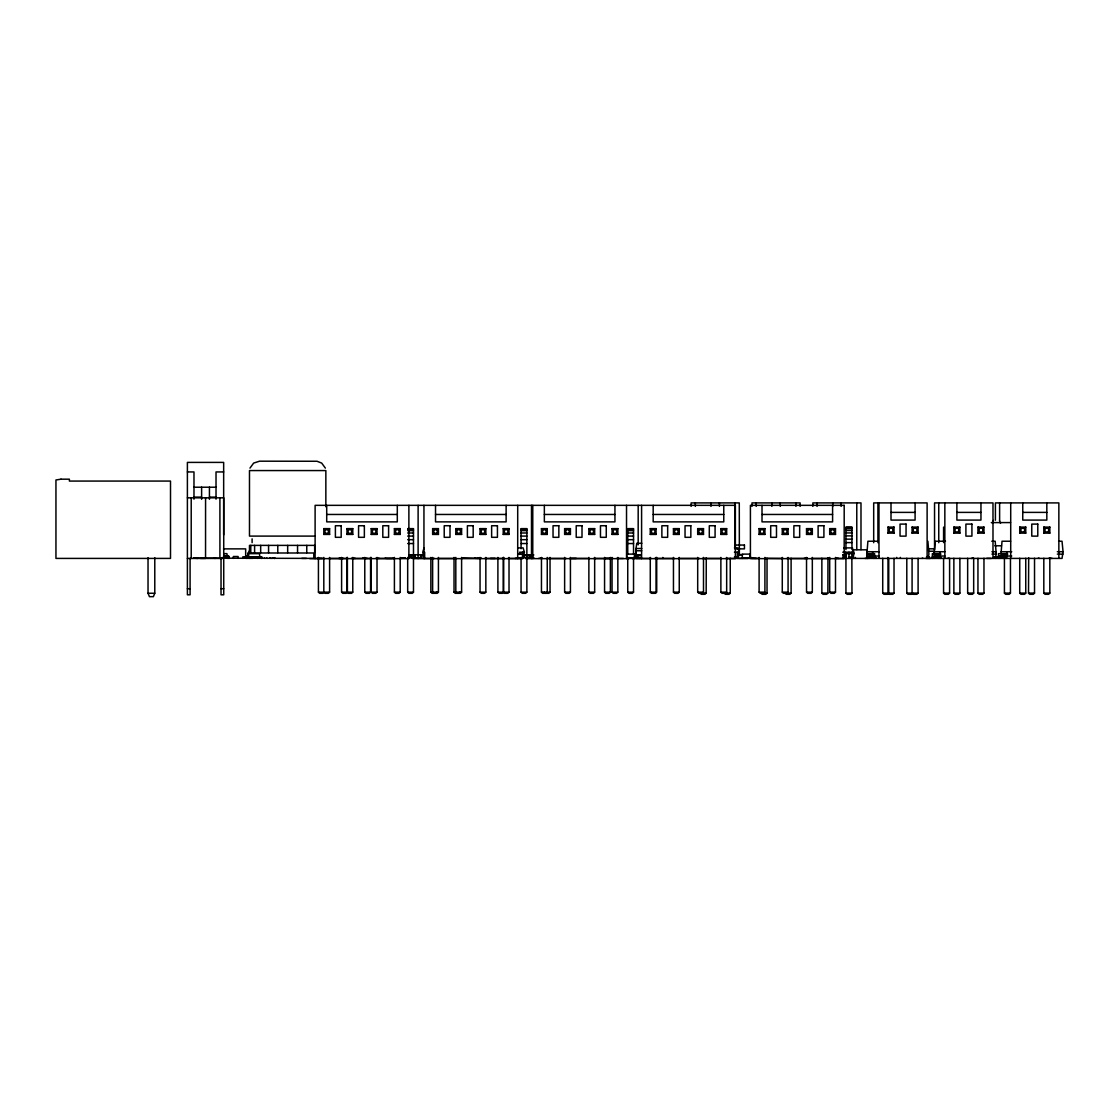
<?xml version="1.0" encoding="UTF-8"?>
<svg xmlns="http://www.w3.org/2000/svg" width="1119" height="1119" viewBox="0 0 1119 1119"><rect width="100%" height="100%" fill="white"/><g stroke="black" fill="none" stroke-linecap="round" stroke-linejoin="round"><path stroke-width="1.5" d="M249.005 552.157L249.019 551.891A2.392 2.392 0 0 1 250.194 550.142M867.896 558.409L866.875 554.115L867.896 541.232L878.191 541.232M941.009 554.115L934.183 554.115L935.204 541.232L945.485 541.232M1007.827 554.115L1001.001 554.115L1002.023 541.232L1010.597 541.232M992.483 523.37L993.462 520.433M636.767 558.213L635.76 550.758L636.767 543.288L641.816 543.288M927.903 558.409L928.924 554.115L927.903 541.232M995.197 558.409L996.232 554.115L995.197 541.232L991.77 541.232M1058.602 541.232L1062.029 541.232L1063.05 551.723L1062.029 558.409L835.166 558.409M737.911 558.409L739.197 553.639M852.454 558.409L853.755 553.639L852.454 547.904L843.81 547.904M252.111 542.645L252.111 538.84M424.031 547.904L422.744 552.213L424.031 558.409L434.41 558.409M249.971 468.106L253.635 463.098L259.538 461.182L317.055 461.266L321.699 463.098L325.363 468.106M154.786 557.724L154.786 593.252L153.373 596.665L149.456 596.665L148.03 593.252L148.03 557.724M323.811 534.42L324.972 533.259L328.44 533.259L329.601 534.42L323.811 534.42L323.811 528.63L329.601 528.63L329.601 534.42M328.44 533.259L328.44 529.777L329.601 528.63M346.974 534.42L348.135 533.259L348.135 529.777L346.974 528.63L352.779 528.63L352.779 534.42L346.974 534.42L346.974 528.63M348.135 529.777L351.618 529.777L352.779 528.63M371.228 534.42L372.389 533.259L372.389 529.777L371.228 528.63L377.019 528.63L377.019 534.42L371.228 534.42L371.228 528.63M372.389 529.777L375.858 529.777L377.019 528.63M324.216 592.147L323.069 593.308L319.586 593.308L318.425 592.147L318.425 557.43M329.601 557.43L329.601 592.147L328.44 593.308L324.972 593.308L323.811 592.147L323.811 557.43M394.406 534.42L395.553 533.259L395.553 529.777L394.406 528.63L400.196 528.63L400.196 534.42L394.406 534.42L394.406 528.63M395.553 529.777L399.035 529.777L400.196 528.63M352.779 557.43L352.779 592.147L351.618 593.308L348.135 593.308L346.974 592.147L346.974 557.43M370.571 557.43L370.571 592.147L369.41 593.308L365.941 593.308L364.78 592.147L364.78 557.43M432.633 534.42L433.794 533.259L437.263 533.259L438.424 534.42L432.633 534.42L432.633 528.63L438.424 528.63L438.424 534.42M437.263 533.259L437.263 529.777L438.424 528.63M377.019 557.43L377.019 592.147L375.858 593.308L372.389 593.308L371.228 592.147L371.228 557.43M455.811 534.42L456.958 533.259L456.958 529.777L455.811 528.63L461.601 528.63L461.601 534.42L455.811 534.42L455.811 528.63M456.958 529.777L460.441 529.777L461.601 528.63M400.196 557.43L400.196 592.147L399.035 593.308L395.553 593.308L394.406 592.147L394.406 557.43M407.68 528.63L413.484 528.63L413.484 592.147L412.324 593.308L408.841 593.308L407.68 592.147L407.68 557.43M480.051 534.42L481.212 533.259L481.212 529.777L480.051 528.63L485.842 528.63L485.842 534.42L480.051 534.42L480.051 528.63M481.212 529.777L484.681 529.777L485.842 528.63M435.487 593.308L436.648 592.147M438.424 557.43L438.424 592.147L437.263 593.308L432.018 593.308L430.857 592.147L430.857 557.43M503.228 534.42L504.389 533.259L504.389 529.777L503.228 528.63L509.019 528.63L509.019 534.42L503.228 534.42L503.228 528.63M504.389 529.777L507.858 529.777L509.019 528.63M458.664 593.308L459.825 592.147M461.601 557.43L461.601 592.147L460.441 593.308L455.195 593.308L454.034 592.147L454.034 557.43M541.456 534.42L542.617 533.259L546.086 533.259L547.247 534.42L541.456 534.42L541.456 528.63L547.247 528.63L547.247 534.42M546.086 533.259L546.086 529.777L547.247 528.63M485.842 557.43L485.842 592.147L484.681 593.308L481.212 593.308L480.051 592.147L480.051 557.43M564.633 534.42L565.794 533.259L565.794 529.777L564.633 528.63L570.424 528.63L570.424 534.42L564.633 534.42L564.633 528.63M565.794 529.777L569.263 529.777L570.424 528.63M509.019 557.43L509.019 592.147L507.858 593.308L504.389 593.308L503.228 592.147L503.228 557.43M521.062 548.744L521.062 528.63L526.867 528.63L526.867 592.147L525.706 593.308L522.223 593.308L521.062 592.147L521.062 557.43M588.874 534.42L590.035 533.259L590.035 529.777L588.874 528.63L594.665 528.63L594.665 534.42L588.874 534.42L588.874 528.63M590.035 529.777L593.518 529.777L594.665 528.63M546.086 593.308L547.247 592.147L547.247 557.43M550.03 557.43L550.03 592.147L548.883 593.308L542.617 593.308L541.456 592.147L541.456 557.43M612.051 534.42L613.212 533.259L613.212 529.777L612.051 528.63L617.842 528.63L617.842 534.42L612.051 534.42L612.051 528.63M613.212 529.777L616.681 529.777L617.842 528.63M570.424 557.43L570.424 592.147L569.263 593.308L565.794 593.308L564.633 592.147L564.633 557.43M650.279 534.42L651.44 533.259L654.923 533.259L656.07 534.42L650.279 534.42L650.279 528.63L656.07 528.63L656.07 534.42M654.923 533.259L654.923 529.777L656.07 528.63M594.665 557.43L594.665 592.147L593.518 593.308L590.035 593.308L588.874 592.147L588.874 557.43M610.373 557.43L610.373 592.147L609.212 593.308L605.729 593.308L604.568 592.147L604.568 557.43M673.456 534.42L674.617 533.259L674.617 529.777L673.456 528.63L679.247 528.63L679.247 534.42L673.456 534.42L673.456 528.63M674.617 529.777L678.086 529.777L679.247 528.63M617.842 557.43L617.842 592.147L616.681 593.308L613.212 593.308L612.051 592.147L612.051 557.43M633.536 557.43L633.536 592.147L632.375 593.308L628.906 593.308L627.745 592.147L627.745 557.43M697.697 534.42L698.857 533.259L698.857 529.777L697.697 528.63L703.501 528.63L703.501 534.42L697.697 534.42L697.697 528.63M698.857 529.777L702.34 529.777L703.501 528.63M654.923 593.308L656.07 592.147L656.07 557.43M720.874 534.42L722.035 533.259L722.035 529.777L720.874 528.63L726.665 528.63L726.665 534.42L720.874 534.42L720.874 528.63M722.035 529.777L725.518 529.777L726.665 528.63M679.247 557.43L679.247 592.147L678.086 593.308L674.617 593.308L673.456 592.147L673.456 557.43M759.102 534.42L760.263 533.259L763.745 533.259L764.906 534.42L759.102 534.42L759.102 528.63L764.906 528.63L764.906 534.42M763.745 533.259L763.745 529.777L764.906 528.63M703.501 557.43L703.501 592.147L702.34 593.308L698.857 593.308L697.697 592.147L697.697 557.43M706.173 593.098L704.97 594.301L701.361 594.301L700.158 593.098L706.173 593.098L706.271 557.808M782.279 534.42L783.44 533.259L783.44 529.777L782.279 528.63L788.07 528.63L788.07 534.42L782.279 534.42L782.279 528.63M783.44 529.777L786.923 529.777L788.07 528.63M726.665 557.43L726.665 592.147L725.518 593.308L722.035 593.308L720.874 592.147L720.874 557.43M730.245 593.098L729.042 594.301L725.434 594.301L724.231 593.098L730.245 593.098L730.245 558.269M806.533 534.42L807.694 533.259L807.694 529.777L806.533 528.63L812.324 528.63L812.324 534.42L806.533 534.42L806.533 528.63M807.694 529.777L811.163 529.777L812.324 528.63M764.906 557.43L764.906 592.147L763.745 593.308L760.263 593.308L759.102 592.147L759.102 557.43M767.033 593.098L765.83 594.301L762.207 594.301L761.004 593.098L767.033 593.098L767.033 558.269M829.697 534.42L830.857 533.259L830.857 529.777L829.697 528.63L835.501 528.63L835.501 534.42L829.697 534.42L829.697 528.63M830.857 529.777L834.34 529.777L835.501 528.63M788.07 557.43L788.07 592.147L786.923 593.308L783.44 593.308L782.279 592.147L782.279 557.43M791.105 593.098L789.902 594.301L786.293 594.301L785.09 593.098L791.105 593.098L791.105 558.269M812.324 557.43L812.324 592.147L811.163 593.308L807.694 593.308L806.533 592.147L806.533 557.43M827.962 557.766L827.878 593.098L826.675 594.301L823.066 594.301L821.864 593.098L821.864 558.269M887.996 533.12L889.199 531.917L889.199 528.308L887.996 527.105L894.025 527.105L894.025 533.12L887.996 533.12L887.996 527.105M894.025 533.12L892.822 531.917L892.822 528.308L894.025 527.105M835.501 557.43L835.501 592.147L834.34 593.308L830.857 593.308L829.697 592.147L829.697 557.43M851.839 552.213L851.965 593.098L850.762 594.301L847.139 594.301L845.936 593.098L845.936 558.269M912.083 533.12L913.286 531.917L913.286 528.308L912.083 527.105L918.098 527.105L918.098 533.12L912.083 533.12L912.083 527.105M918.098 533.12L916.895 531.917L916.895 528.308L918.098 527.105M953.864 533.12L955.066 531.917L955.066 528.308L953.864 527.105L959.892 527.105L959.892 533.12L953.864 533.12L953.864 527.105M959.892 533.12L958.689 531.917L958.689 528.308L959.892 527.105M894.025 558.269L894.025 593.098L892.822 594.301L889.199 594.301L887.996 593.098L887.996 558.269M912.81 593.098L911.607 594.301L907.999 594.301L906.796 593.098L906.796 558.269M977.95 533.12L979.153 531.917L979.153 528.308L977.95 527.105L983.965 527.105L983.965 533.12L977.95 533.12L977.95 527.105M983.965 533.12L982.762 531.917L982.762 528.308L983.965 527.105M918.098 558.269L918.098 593.098L916.895 594.301L913.286 594.301L912.083 593.098L912.083 558.269M949.597 558.269L949.597 593.098L948.394 594.301L944.786 594.301L943.583 593.098L943.583 558.269M959.892 558.269L959.892 593.098L958.689 594.301L955.066 594.301L953.864 593.098L953.864 558.269M1019.731 533.12L1020.948 531.917L1020.948 528.308L1019.731 527.105L1025.759 527.105L1025.759 533.12L1019.731 533.12L1019.731 527.105M1025.759 533.12L1024.556 531.917L1024.556 528.308L1025.759 527.105M973.67 558.269L973.67 593.098L972.467 594.301L968.858 594.301L967.655 593.098L967.655 558.269M983.965 558.269L983.965 593.098L982.762 594.301L979.153 594.301L977.95 593.098L977.95 558.269M1043.817 533.12L1045.02 531.917L1045.02 528.308L1043.817 527.105L1049.832 527.105L1049.832 533.12L1043.817 533.12L1043.817 527.105M1049.832 533.12L1048.629 531.917L1048.629 528.308L1049.832 527.105M1010.457 558.269L1010.457 593.098L1009.254 594.301L1005.631 594.301L1004.428 593.098L1004.428 558.269M1025.759 558.269L1025.759 593.098L1024.556 594.301L1020.948 594.301L1019.731 593.098L1019.731 558.269M1034.529 558.269L1034.529 593.098L1033.327 594.301L1029.718 594.301L1028.515 593.098L1028.683 557.78M1049.832 558.269L1049.832 593.098L1048.629 594.301L1045.02 594.301L1043.817 593.098L1043.817 558.269M187.391 471.938L193.979 471.938L193.979 499.186M223.66 471.938L216.023 471.938L216.023 499.186M193.979 487.213L216.023 487.213M193.979 497.116L201.616 497.116M209.435 497.116L216.023 497.116M187.391 497.829L223.73 497.829L223.73 594.804L221.03 594.804L221.03 558.437M891.004 512.39L915.09 512.39M956.885 512.39L980.957 512.39M1022.752 512.39L1046.824 512.39M326.706 514.46L397.301 514.46M435.529 514.46L506.124 514.46M544.352 514.46L614.946 514.46M653.174 514.46L723.769 514.46M762.011 514.46L832.592 514.46M991.322 522.587L1010.555 522.587M845.936 527.483L851.965 527.483M889.199 528.308L892.822 528.308M913.286 528.308L916.895 528.308M955.066 528.308L958.689 528.308M979.153 528.308L982.762 528.308M1020.948 528.308L1024.556 528.308M1045.02 528.308L1048.629 528.308M845.936 528.63L851.965 528.63M407.68 529.133L413.484 529.133M521.062 529.133L526.867 529.133M627.745 529.133L633.536 529.133M323.811 528.63L324.972 529.777L328.44 529.777M432.633 528.63L433.794 529.777L437.263 529.777M541.456 528.63L542.617 529.777L546.086 529.777M650.279 528.63L651.44 529.777L654.923 529.777M759.102 528.63L760.263 529.777L763.745 529.777M407.68 530.63L413.484 530.63M521.062 530.63L526.867 530.63M627.745 530.63L633.536 530.63M845.936 530.476L851.965 530.476M889.199 531.917L892.822 531.917M913.286 531.917L916.895 531.917M955.066 531.917L958.689 531.917M979.153 531.917L982.762 531.917M1020.948 531.917L1024.556 531.917M1045.02 531.917L1048.629 531.917M407.68 532.994L413.484 532.994M521.062 532.994L526.867 532.994M627.745 532.994L633.536 532.994M845.936 532.938L851.965 532.938M348.135 533.259L351.618 533.259L352.779 534.42M372.389 533.259L375.858 533.259L377.019 534.42M395.553 533.259L399.035 533.259L400.196 534.42M456.958 533.259L460.441 533.259L461.601 534.42M481.212 533.259L484.681 533.259L485.842 534.42M504.389 533.259L507.858 533.259L509.019 534.42M565.794 533.259L569.263 533.259L570.424 534.42M590.035 533.259L593.518 533.259L594.665 534.42M613.212 533.259L616.681 533.259L617.842 534.42M674.617 533.259L678.086 533.259L679.247 534.42M698.857 533.259L702.34 533.259L703.501 534.42M722.035 533.259L725.518 533.259L726.665 534.42M783.44 533.259L786.923 533.259L788.07 534.42M807.694 533.259L811.163 533.259L812.324 534.42M830.857 533.259L834.34 533.259L835.501 534.42M845.936 535.875L851.965 535.875M314.663 536.099L249.481 536.099L249.481 470.567L325.853 470.567L325.853 506.781M407.68 536.085L413.484 536.085M521.062 536.085L526.867 536.085M627.745 536.085L633.536 536.085M845.936 539.148L851.965 539.148M407.68 539.68L413.484 539.68M521.062 539.68L526.867 539.68M627.745 539.68L633.536 539.68M845.936 542.603L851.965 542.603M407.68 543.54L413.484 543.54M521.062 543.54L526.867 543.54M627.745 543.54L633.536 543.54M994.833 545.778L1001.463 545.778M518.027 547.904L523.119 547.904L524.405 552.213L523.119 558.409L507.844 558.409M734.442 547.904L737.911 547.904L739.197 552.213L734.428 552.213M635.76 548.52L641.733 548.52M929.176 548.814L934.113 548.814M223.506 548.869L245.662 548.869L245.69 558.409M867.085 549.821L853.517 549.821L853.517 558.409M635.76 550.758L641.733 550.758M928.882 551.247L933.945 551.247L933.945 554.115M866.875 551.723L879.282 551.723M934.183 551.723L944.912 551.723M991.938 551.723L996.232 551.723M1001.001 551.723L1011.744 551.723M1057.329 551.723L1063.05 551.723M524.405 552.213L519.636 552.213L519.636 554.437M842.775 552.213L853.755 552.213M223.912 553.653L226.933 553.653L227.367 556.744M845.013 553.639L853.755 553.639M940.002 553.653L932.365 553.653L932.365 558.409M518.153 554.115L522.741 554.115L522.741 558.409M866.875 554.115L873.701 554.115M991.938 554.115L996.232 554.115M1057.329 554.115L1063.05 554.115M738.078 554.59L742.862 554.59M533.623 554.8L530.168 554.8L530.168 557.724L533.623 557.724M641.257 554.8L637.802 554.8L637.802 557.724L641.257 557.724M738.064 554.8L742.47 554.8M842.817 554.8L846.272 554.8L846.272 557.724L842.775 558.409M409.414 555.122L414.841 555.122M524.251 555.122L529.441 555.122M530.168 555.122L533.623 555.122M637.802 555.122L641.257 555.122M842.817 555.122L846.272 555.122M224.052 555.835L228.626 555.835L228.752 558.409M874.275 556.031L879.282 556.031M939.904 556.031L944.912 556.031M1006.722 556.031L1011.744 556.031M868.959 556.115L873.533 556.115M934.113 556.115L938.687 556.115M939.233 556.311L940.002 556.311M999.98 556.115L1004.554 556.115M1005.338 556.311L1006.107 556.311M223.45 556.437L226.122 556.744M866.973 556.437L867.798 556.437M226.388 556.633L229.283 556.744L229.283 558.409M866.973 556.744L871.897 556.744M932.365 556.744L937.288 556.744M939.233 556.744L940.002 556.744M994.064 556.73L1003.393 556.744M1005.338 556.744L1006.107 556.744M247.747 556.828L242.851 556.828L242.851 558.409M734.428 556.982L737.295 556.982M842.775 556.982L845.642 556.982M848.985 556.982L851.839 556.982M926.532 556.786L929.399 556.786L929.399 558.409M227.367 557.234L228.752 557.234M866.973 557.234L870.022 557.234M932.365 557.234L935.414 557.234M998.47 557.234L1001.519 557.234M409.414 557.402L414.841 557.402M524.251 557.402L529.441 557.402M530.168 557.402L533.623 557.402M637.802 557.402L641.257 557.402M842.817 557.402L846.272 557.402M400.742 557.933L405.33 557.933L400.742 558.409M522.741 557.933L515.104 558.409M626.794 557.933L634.431 557.933M742.303 557.933L749.94 557.933M866.973 557.933L874.61 557.933M932.365 557.933L940.002 557.933M998.47 557.933L1006.107 557.933M213.785 558.129L214.638 558.409M214.974 558.129L215.841 558.409M219.758 558.129L220.611 558.409M222.373 558.129L221.52 558.409M245.69 558.129L251.467 558.409M258.447 558.129L257.594 558.409M264.182 558.129L265.035 558.409M266.56 558.129L267.427 558.409M272.77 558.129L271.917 558.409M275.162 558.129L274.295 558.409M352.219 558.129L355.282 558.409M362.626 558.129L367.214 558.409M376.082 558.129L379.285 558.409M385.132 558.129L385.999 558.409M393.734 558.129L392.867 558.409M474.876 558.129L475.729 558.409M481.282 558.129L476.708 558.409M751.632 558.129L756.22 558.409M807.191 558.129L804.141 558.409M835.641 558.129L838.691 558.409M873.533 558.129L864.987 558.409M922.825 558.129L921.958 558.409M934.113 558.129L938.687 558.129M940.002 558.129L940.869 558.409M948.59 558.129L947.737 558.409M999.98 558.129L1004.554 558.129M1038.334 558.129L1039.467 558.409M1049.09 558.129L1052.14 558.409M323.685 558.409L193.335 558.129L197.909 558.409M328.93 558.409L347.771 558.409M351.1 558.409L371.76 558.409M376.082 558.409L394.252 558.409M437.879 558.409L455.517 558.409M481.282 558.409L461.881 557.808M484.583 558.409L504.445 558.409M538.589 558.409L542.072 557.808M547.247 558.409L566.27 558.409M569.725 558.409L588.762 558.409M593.671 558.409L612.974 558.409M616.429 558.409L623.353 558.409M651.37 558.409L636.096 558.409L636.096 549.821M654.643 558.409L674.449 558.409M678.38 558.409L699.403 558.409M702.508 558.409L721.014 558.409M725.797 558.409L749.94 558.409L749.94 554.115L742.303 554.115L742.303 558.409M759.675 558.283L751.604 558.409L751.604 557.458M765.732 558.283L783.272 558.409M786.727 558.409L807.68 558.409M811.751 558.409L829.976 558.409M187.391 558.437L223.73 558.437M309.739 558.633L408.883 558.633L408.883 505.34M412.897 558.633L522.223 558.633M525.706 558.633L628.906 558.633M632.375 558.633L735.365 558.633L735.365 505.34L315.11 505.34L315.11 558.633M187.391 588.72L190.09 588.72M221.03 588.72L223.73 588.72M318.425 592.147L329.601 592.147M341.603 557.43L341.603 592.147L352.779 592.147M364.78 592.147L370.571 592.147M371.228 592.147L377.019 592.147M394.406 592.147L400.196 592.147M407.68 592.147L413.484 592.147M430.857 592.147L438.424 592.147M454.034 592.147L461.601 592.147M480.051 592.147L485.842 592.147M497.899 557.43L497.899 592.147L509.019 592.147M521.062 592.147L526.867 592.147M541.456 592.147L550.03 592.147M564.633 592.147L570.424 592.147M588.874 592.147L594.665 592.147M604.568 592.147L610.373 592.147M612.051 592.147L617.842 592.147M627.745 592.147L633.536 592.147M650.279 557.43L650.279 592.147L656.07 592.147M673.456 592.147L679.247 592.147M697.697 592.147L703.501 592.147M720.874 592.147L726.665 592.147M759.102 592.147L764.906 592.147M782.279 592.147L788.07 592.147M806.533 592.147L812.324 592.147M829.697 592.147L835.501 592.147M821.864 593.098L827.878 593.098M845.936 593.098L851.965 593.098M882.723 558.269L882.723 593.098L894.025 593.098M906.796 593.098L918.098 593.098M943.583 593.098L949.597 593.098M953.864 593.098L959.892 593.098M967.655 593.098L973.67 593.098M977.95 593.098L983.965 593.098M1004.428 593.098L1010.457 593.098M1019.731 593.098L1025.759 593.098M1028.515 593.098L1034.529 593.098M1043.817 593.098L1049.832 593.098M148.03 593.252L154.786 593.252M999.491 520.419L1000.512 523.37M882.723 593.098L883.926 594.301L887.535 594.301L888.738 593.098L888.738 558.269M650.922 592.147L652.083 593.308M650.279 592.147L651.44 593.308L655.552 593.308L656.713 592.147L656.713 557.43M544.24 592.147L545.401 593.308M497.899 592.147L499.06 593.308L502.529 593.308L503.69 592.147L503.69 557.43M456.958 593.308L455.811 592.147L455.811 557.43M433.794 593.308L432.633 592.147L432.633 557.43M341.603 592.147L342.764 593.308L346.233 593.308L347.394 592.147L347.394 557.43M934.113 557.402L934.155 558.353M1058.854 558.283L1058.854 502.907L995.406 502.907L995.406 520.209M1046.824 502.907L1046.824 520.083L1022.752 520.083L1022.752 502.907M1010.709 502.907L1010.709 558.283M1006.722 551.723L1006.722 558.409M1006.107 558.409L1006.107 553.653L998.47 553.653L998.47 558.409M1004.554 558.409L1004.554 555.835L999.98 555.835L999.98 558.409M999.617 502.907L999.617 520.209M992.987 558.283L992.987 502.907L934.547 502.907L934.547 549.625M991.28 558.409L986.706 558.409M980.957 502.907L980.957 520.083L956.885 520.083L956.885 502.907M944.842 502.907L944.842 558.283M943.583 527.105L943.583 542.603M941.149 557.402L941.149 558.353M939.904 551.723L940.002 558.409M938.757 502.907L938.757 542.701M938.687 558.409L938.687 555.835L934.113 555.835L934.113 558.409M937.862 557.402L937.862 558.353M930.435 558.409L925.847 558.409M927.119 558.283L927.119 502.907L873.687 502.907L873.687 542.701M915.09 502.907L915.09 520.083L891.004 520.083L891.004 502.907M900.361 557.402L900.361 558.353M896.655 557.402L896.655 558.353M887.885 557.458L887.885 558.409M878.974 502.907L878.974 558.283M877.911 502.907L877.911 542.701M875.953 557.458L875.953 558.409M874.75 558.409L874.61 553.653L866.973 553.653L866.973 558.409M873.533 558.409L873.533 555.835L868.959 555.835L868.959 558.409M872.61 551.723L872.61 554.478M867.351 557.458L867.351 558.409M860.987 549.625L860.987 502.907L812.842 502.907L812.842 506.361M856.776 502.907L856.776 549.625M855.42 557.458L855.42 558.409M851.965 549.569L851.965 527.105L845.936 527.105L845.936 549.569M848.985 552.213L848.985 558.409M845.642 552.213L845.642 558.409M841.124 502.907L841.124 506.361M834.34 529.777L834.34 533.259M832.704 502.907L832.704 506.361M832.592 505.34L832.592 521.874L762.011 521.874L762.011 505.34M817.052 502.907L817.052 506.361M811.163 529.777L811.163 533.259M800.127 506.361L800.127 502.907L751.982 502.907L751.982 506.361M795.917 502.907L795.917 506.361M786.923 529.777L786.923 533.259M780.265 502.907L780.265 506.361M771.844 502.907L771.844 506.361M760.263 529.777L760.263 533.259M756.192 502.907L756.192 506.361M747.856 558.409L738.652 558.409M739.365 555.122L739.281 502.907L691.122 502.907L691.122 506.361M737.295 552.213L737.295 558.409M735.057 502.907L735.057 546.17M725.518 529.777L725.518 533.259M723.769 505.34L723.769 521.874L653.174 521.874L653.174 505.34M719.419 502.907L719.419 506.361M710.985 502.907L710.985 506.361M702.34 529.777L702.34 533.259M695.333 502.907L695.333 506.361M678.086 529.777L678.086 533.259M662.826 557.458L662.826 558.409M651.44 529.777L651.44 533.259M641.593 505.34L641.593 558.633M639.914 557.458L639.914 558.409M638.18 505.34L638.18 544.883M633.536 553.961L633.536 528.63L627.745 528.63L627.745 553.961M626.528 505.34L626.528 558.633M616.681 529.777L616.681 533.259M614.946 505.34L614.946 521.874L544.352 521.874L544.352 505.34M609.589 558.409L605.001 558.409M593.518 529.777L593.518 533.259M576.271 558.409L571.683 558.409M569.263 529.777L569.263 533.259M542.617 529.777L542.617 533.259M532.77 505.34L532.77 558.633M531.497 505.34L531.497 558.633M522.503 552.213L522.503 558.409M517.705 505.34L517.705 558.633M507.858 529.777L507.858 533.259M506.124 505.34L506.124 521.874L435.529 521.874L435.529 505.34M495.032 558.409L490.458 558.409M484.681 529.777L484.681 533.259M460.441 529.777L460.441 533.259M433.794 529.777L433.794 533.259M424.661 552.213L424.661 558.409M423.947 505.34L423.947 558.633M420.632 554.8L420.632 557.724M418.114 505.34L418.114 558.633M414.841 554.8L414.841 557.724M414.603 554.8L414.603 557.724M411.54 554.8L411.54 557.724M409.652 554.8L409.652 557.724M399.035 529.777L399.035 533.259M397.301 505.34L397.301 521.874L326.706 521.874L326.706 505.34M392.265 558.409L386.489 558.409M375.858 529.777L375.858 533.259M351.618 529.777L351.618 533.259M343.351 558.409L338.763 558.409M341.365 558.409L341.365 557.808A4.14 4.14 0 0 1 339.7 558.409M324.972 529.777L324.972 533.259M322.244 558.409L317.67 558.409M314.663 552.688L314.663 545.387L249.481 545.387L249.481 552.688M313.796 558.409L313.796 552.996L247.747 552.996L247.747 558.409M306.76 545.387L306.76 552.688M306.354 558.409L301.766 558.409M297.556 545.387L297.556 552.688M287.667 545.387L287.667 552.688M277.778 545.387L277.778 552.688M268.574 545.387L268.574 552.688M261.818 558.409L261.818 556.744L246.544 556.744L246.544 558.409M261.342 558.409L261.342 557.234L259.902 557.234L259.468 553.653L248.88 553.653L248.446 557.234L247.061 557.234L247.061 558.409M261.231 557.234L261.231 558.409M260.671 545.387L260.671 552.688M258.629 556.744L255.943 556.744M254.6 545.387L254.6 552.688M250.782 545.387L250.782 552.688M246.879 555.835L246.879 558.409M238.109 558.409L238.109 556.507L233.339 556.507L233.339 558.409M228.57 556.507L228.57 558.409M227.479 555.835L228.346 556.115L228.346 558.129L227.479 558.409M223.66 534.952L223.66 462.399L187.391 462.399L187.391 594.804L190.09 594.804L190.09 558.437M219.911 497.829L219.911 558.437M209.435 487.185L209.435 499.284M205.574 497.829L205.546 558.437M205.071 558.409L200.483 558.409M201.616 487.185L201.616 499.284M191.209 497.829L191.209 558.437M973.306 557.752A3.651 3.651 0 0 1 971.208 558.409M394.503 558.283A4.14 4.14 0 0 1 393.482 557.808M271.204 558.409A1.665 1.665 0 0 1 269.875 557.752M250.096 557.752A1.665 1.665 0 0 1 248.768 558.409M274.784 558.409A1.665 1.665 0 0 1 273.456 557.752M253.677 557.752A1.665 1.665 0 0 1 252.348 558.409M60.986 479.184L55.95 479.981L55.95 558.409L170.508 558.409L170.508 481.072L69.392 481.072L69.392 479.184L60.986 479.184M844.188 505.34L750.415 505.34L750.415 558.633L844.188 558.633L844.188 505.34M906.054 524.098L900.04 524.098L900.04 536.127L906.054 536.127L906.054 524.098M971.921 524.098L965.907 524.098L965.907 536.127L971.921 536.127L971.921 524.098M1037.789 524.098L1031.774 524.098L1031.774 536.127L1037.789 536.127L1037.789 524.098M341.183 525.734L335.392 525.734L335.392 537.316L341.183 537.316L341.183 525.734M364.36 525.734L358.57 525.734L358.57 537.316L364.36 537.316L364.36 525.734M388.601 525.734L382.81 525.734L382.81 537.316L388.601 537.316L388.601 525.734M450.006 525.734L444.215 525.734L444.215 537.316L450.006 537.316L450.006 525.734M473.183 525.734L467.392 525.734L467.392 537.316L473.183 537.316L473.183 525.734M497.437 525.734L491.633 525.734L491.633 537.316L497.437 537.316L497.437 525.734M558.843 525.734L553.038 525.734L553.038 537.316L558.843 537.316L558.843 525.734M582.006 525.734L576.215 525.734L576.215 537.316L582.006 537.316L582.006 525.734M606.26 525.734L600.469 525.734L600.469 537.316L606.26 537.316L606.26 525.734M667.665 525.734L661.875 525.734L661.875 537.316L667.665 537.316L667.665 525.734M690.843 525.734L685.038 525.734L685.038 537.316L690.843 537.316L690.843 525.734M715.083 525.734L709.292 525.734L709.292 537.316L715.083 537.316L715.083 525.734M776.488 525.734L770.697 525.734L770.697 537.316L776.488 537.316L776.488 525.734M799.665 525.734L793.875 525.734L793.875 537.316L799.665 537.316L799.665 525.734M823.906 525.734L818.115 525.734L818.115 537.316L823.906 537.316L823.906 525.734M744.443 545.051L734.903 545.051L734.903 548.869L744.443 548.869L744.443 545.051M634.431 554.115L626.794 554.115L626.794 558.409L634.431 558.409L634.431 554.115M421.919 554.8L409.414 554.8L409.414 557.724L421.919 557.724L421.919 554.8M529.441 554.8L524.251 554.8L524.251 557.724L529.441 557.724L529.441 554.8"/></g></svg>
